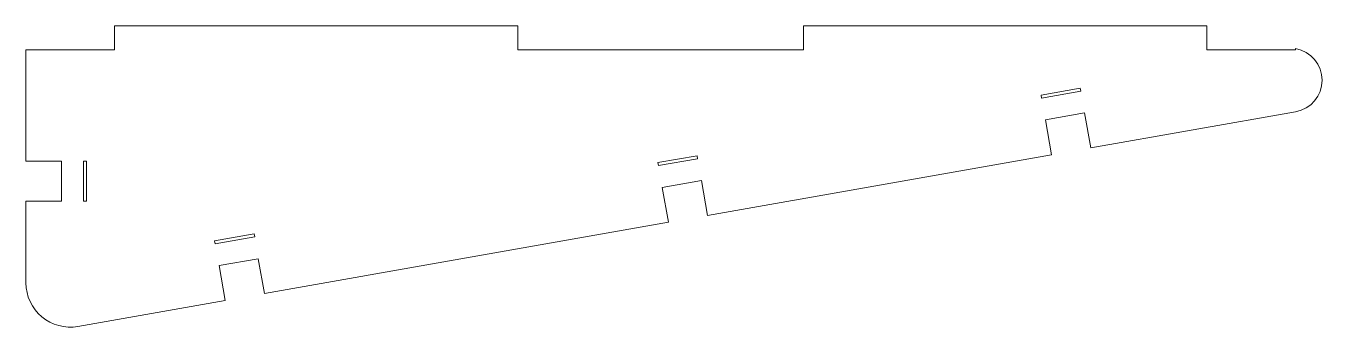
# Model space of a CAD drawing. Header units: millimetres. Extents: x -123 to 24, y 107 to 141.
import ezdxf

# ---------------------------------------------------------------- set-up
doc = ezdxf.new("R2010")
doc.units = ezdxf.units.MM

msp = doc.modelspace()

# ---------------------------------------------------------------- linework, layer by layer
at = {"color": 7, "linetype": 'Continuous', "lineweight": 15}
for p, q in [((-67.06, 140.96), (-112.62, 140.96)), ((-112.62, 140.96), (-112.62, 138.26)), ((-67.06, 138.26), (-67.06, 140.96)), ((-34.82, 140.96), (-34.82, 138.26)), ((10.74, 140.96), (-34.82, 140.96)), ((10.74, 138.26), (10.74, 140.96)), ((-122.62, 138.26), (-122.62, 125.67)), ((-112.62, 138.26), (-122.62, 138.26)), ((-34.82, 138.26), (-67.06, 138.26)), ((20.74, 138.26), (10.74, 138.26)), ((20.74, 138.4), (20.74, 138.26)), ((-3.57, 133.93), (-8, 133.15)), ((-7.94, 132.81), (-3.51, 133.59)), ((-3.51, 133.59), (-3.57, 133.93)), ((-8, 133.15), (-7.94, 132.81)), ((-7.51, 130.34), (-3.08, 131.13)), ((-6.81, 126.41), (-7.51, 130.34)), ((-3.08, 131.13), (-2.38, 127.19)), ((-2.38, 127.19), (20.74, 131.26)), ((-46.84, 126.3), (-51.27, 125.52)), ((-51.21, 125.18), (-46.78, 125.96)), ((-46.78, 125.96), (-46.84, 126.3)), ((-45.65, 119.56), (-6.81, 126.41)), ((-122.62, 125.67), (-118.62, 125.67)), ((-118.62, 125.67), (-118.62, 121.17)), ((-115.77, 125.67), (-116.12, 125.67)), ((-116.12, 125.67), (-116.12, 121.17)), ((-115.77, 121.17), (-115.77, 125.67)), ((-51.27, 125.52), (-51.21, 125.18)), ((-50.77, 122.72), (-46.34, 123.5)), ((-46.34, 123.5), (-45.65, 119.56)), ((-50.08, 118.78), (-50.77, 122.72)), ((-122.62, 121.17), (-122.62, 111.94)), ((-118.62, 121.17), (-122.62, 121.17)), ((-116.12, 121.17), (-115.77, 121.17)), ((-95.7, 110.73), (-50.08, 118.78)), ((-96.85, 117.49), (-101.32, 116.7)), ((-101.26, 116.35), (-96.79, 117.14)), ((-96.79, 117.14), (-96.85, 117.49)), ((-101.32, 116.7), (-101.26, 116.35)), ((-100.82, 113.89), (-96.39, 114.67)), ((-96.39, 114.67), (-95.7, 110.73)), ((-100.13, 109.95), (-100.82, 113.89)), ((-116.76, 107.02), (-100.13, 109.95))]:
    msp.add_line(p, q, dxfattribs=at)
for centre, radius, start, end in [((20.12, 134.83), 3.62, 280, 80), ((-117.62, 111.94), 5, 180, 280)]:
    msp.add_arc(centre, radius, start, end, dxfattribs=at)

doc.saveas('drawing.dxf')
